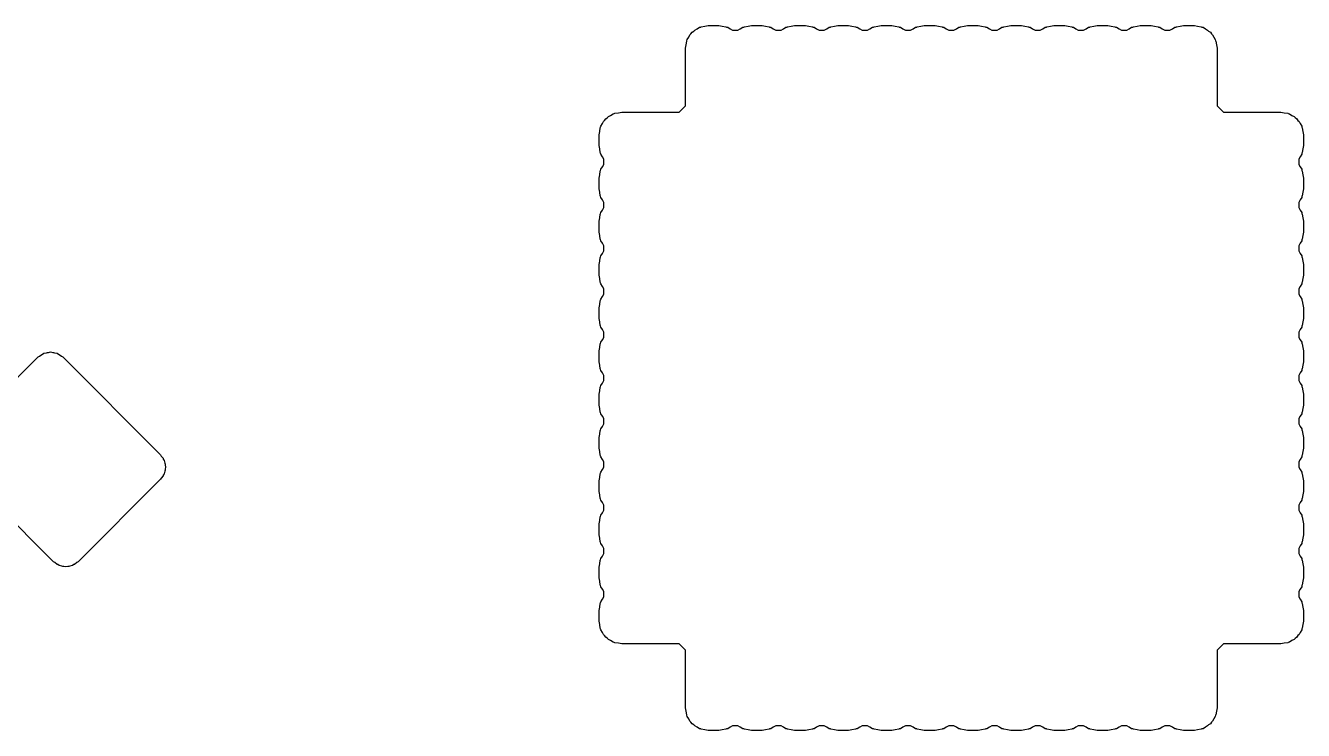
# Model space of a CAD drawing. Extents: x 6.25 to 8.53, y -5.55 to -4.05.
# Drawn here: x 7.495 to 8.077, y -4.954 to -4.633 of the extents above; entities that cross this region are included whole.
import ezdxf

# ---------------------------------------------------------------- set-up
doc = ezdxf.new("R2010")
doc.units = 0
doc.header["$MEASUREMENT"] = 0
doc.layers.add('BLACK', color=7, linetype='CONTINUOUS')

msp = doc.modelspace()

# ---------------------------------------------------------------- linework, layer by layer
at = {"layer": 'BLACK', "linetype": 'CONTINUOUS'}
for p, q in [((7.80288, -4.63374), (7.8031, -4.63363)), ((7.8031, -4.63363), (7.80476, -4.63337)), ((7.80476, -4.63337), (7.80627, -4.63307)), ((7.80627, -4.63307), (7.81119, -4.63307)), ((7.81119, -4.63307), (7.81271, -4.63337)), ((7.81271, -4.63337), (7.81437, -4.63363)), ((7.81437, -4.63363), (7.81458, -4.63374)), ((7.82257, -4.63374), (7.82278, -4.63363)), ((7.82278, -4.63363), (7.82444, -4.63337)), ((7.82444, -4.63337), (7.82596, -4.63307)), ((7.82596, -4.63307), (7.83088, -4.63307)), ((7.83088, -4.63307), (7.83239, -4.63337)), ((7.83239, -4.63337), (7.83405, -4.63363)), ((7.83405, -4.63363), (7.83427, -4.63374)), ((7.84225, -4.63374), (7.84247, -4.63363)), ((7.84247, -4.63363), (7.84413, -4.63337)), ((7.84413, -4.63337), (7.84564, -4.63307)), ((7.84564, -4.63307), (7.85056, -4.63307)), ((7.85056, -4.63307), (7.85208, -4.63337)), ((7.85208, -4.63337), (7.85374, -4.63363)), ((7.85374, -4.63363), (7.85395, -4.63374)), ((7.86194, -4.63374), (7.86215, -4.63363)), ((7.86215, -4.63363), (7.86381, -4.63337)), ((7.86381, -4.63337), (7.86533, -4.63307)), ((7.86533, -4.63307), (7.87025, -4.63307)), ((7.87025, -4.63307), (7.87176, -4.63337)), ((7.87176, -4.63337), (7.87342, -4.63363)), ((7.87342, -4.63363), (7.87364, -4.63374)), ((7.88162, -4.63374), (7.88184, -4.63363)), ((7.88184, -4.63363), (7.8835, -4.63337)), ((7.8835, -4.63337), (7.88501, -4.63307)), ((7.88501, -4.63307), (7.88993, -4.63307)), ((7.88993, -4.63307), (7.89145, -4.63337)), ((7.89145, -4.63337), (7.89311, -4.63363)), ((7.89311, -4.63363), (7.89332, -4.63374)), ((7.90131, -4.63374), (7.90152, -4.63363)), ((7.90152, -4.63363), (7.90318, -4.63337)), ((7.90318, -4.63337), (7.9047, -4.63307)), ((7.9047, -4.63307), (7.90962, -4.63307)), ((7.90962, -4.63307), (7.91113, -4.63337)), ((7.91113, -4.63337), (7.91279, -4.63363)), ((7.91279, -4.63363), (7.91301, -4.63374)), ((7.92099, -4.63374), (7.92121, -4.63363)), ((7.92121, -4.63363), (7.92287, -4.63337)), ((7.92287, -4.63337), (7.92438, -4.63307)), ((7.92438, -4.63307), (7.9293, -4.63307)), ((7.9293, -4.63307), (7.93082, -4.63337)), ((7.93082, -4.63337), (7.93248, -4.63363)), ((7.93248, -4.63363), (7.93269, -4.63374)), ((7.94068, -4.63374), (7.94089, -4.63363)), ((7.94089, -4.63363), (7.94255, -4.63337)), ((7.94255, -4.63337), (7.94407, -4.63307)), ((7.94407, -4.63307), (7.94899, -4.63307)), ((7.94899, -4.63307), (7.9505, -4.63337)), ((7.9505, -4.63337), (7.95216, -4.63363)), ((7.95216, -4.63363), (7.95238, -4.63374)), ((7.96036, -4.63374), (7.96058, -4.63363)), ((7.96058, -4.63363), (7.96224, -4.63337)), ((7.96224, -4.63337), (7.96375, -4.63307)), ((7.96375, -4.63307), (7.96867, -4.63307)), ((7.96867, -4.63307), (7.97019, -4.63337)), ((7.97019, -4.63337), (7.97185, -4.63363)), ((7.97185, -4.63363), (7.97206, -4.63374)), ((7.98005, -4.63374), (7.98026, -4.63363)), ((7.98026, -4.63363), (7.98192, -4.63337)), ((7.98192, -4.63337), (7.98344, -4.63307)), ((7.98344, -4.63307), (7.98836, -4.63307)), ((7.98836, -4.63307), (7.98987, -4.63337)), ((7.98987, -4.63337), (7.99153, -4.63363)), ((7.99153, -4.63363), (7.99175, -4.63374)), ((7.99973, -4.63374), (7.99995, -4.63363)), ((7.99995, -4.63363), (8.00161, -4.63337)), ((8.00161, -4.63337), (8.00312, -4.63307)), ((8.00312, -4.63307), (8.00804, -4.63307)), ((8.00804, -4.63307), (8.00956, -4.63337)), ((8.00956, -4.63337), (8.01122, -4.63363)), ((8.01122, -4.63363), (8.01143, -4.63374)), ((8.01942, -4.63374), (8.01963, -4.63363)), ((8.01963, -4.63363), (8.02129, -4.63337)), ((8.02129, -4.63337), (8.02281, -4.63307)), ((8.02281, -4.63307), (8.02773, -4.63307)), ((8.02773, -4.63307), (8.02924, -4.63337)), ((8.02924, -4.63337), (8.0309, -4.63363)), ((8.0309, -4.63363), (8.03112, -4.63374)), ((7.79661, -4.64001), (7.79672, -4.63945)), ((7.79672, -4.63945), (7.79746, -4.63834)), ((7.79746, -4.63834), (7.79796, -4.63736)), ((7.79796, -4.63736), (7.79843, -4.63689)), ((7.79843, -4.63689), (7.79896, -4.63609)), ((7.79896, -4.63609), (7.79976, -4.63556)), ((7.79976, -4.63556), (7.80023, -4.63509)), ((7.80023, -4.63509), (7.80121, -4.63459)), ((7.80121, -4.63459), (7.80232, -4.63385)), ((7.80232, -4.63385), (7.80288, -4.63374)), ((7.81458, -4.63374), (7.81515, -4.63385)), ((7.81515, -4.63385), (7.81625, -4.63459)), ((7.81625, -4.63459), (7.81739, -4.63517)), ((7.81739, -4.63517), (7.81976, -4.63517)), ((7.81976, -4.63517), (7.8209, -4.63459)), ((7.8209, -4.63459), (7.822, -4.63385)), ((7.822, -4.63385), (7.82257, -4.63374)), ((7.83427, -4.63374), (7.83483, -4.63385)), ((7.83483, -4.63385), (7.83594, -4.63459)), ((7.83594, -4.63459), (7.83708, -4.63517)), ((7.83708, -4.63517), (7.83944, -4.63517)), ((7.83944, -4.63517), (7.84058, -4.63459)), ((7.84058, -4.63459), (7.84169, -4.63385)), ((7.84169, -4.63385), (7.84225, -4.63374)), ((7.85395, -4.63374), (7.85452, -4.63385)), ((7.85452, -4.63385), (7.85562, -4.63459)), ((7.85562, -4.63459), (7.85676, -4.63517)), ((7.85676, -4.63517), (7.85913, -4.63517)), ((7.85913, -4.63517), (7.86027, -4.63459)), ((7.86027, -4.63459), (7.86137, -4.63385)), ((7.86137, -4.63385), (7.86194, -4.63374)), ((7.87364, -4.63374), (7.8742, -4.63385)), ((7.8742, -4.63385), (7.87531, -4.63459)), ((7.87531, -4.63459), (7.87645, -4.63517)), ((7.87645, -4.63517), (7.87881, -4.63517)), ((7.87881, -4.63517), (7.87995, -4.63459)), ((7.87995, -4.63459), (7.88106, -4.63385)), ((7.88106, -4.63385), (7.88162, -4.63374)), ((7.89332, -4.63374), (7.89389, -4.63385)), ((7.89389, -4.63385), (7.89499, -4.63459)), ((7.89499, -4.63459), (7.89613, -4.63517)), ((7.89613, -4.63517), (7.8985, -4.63517)), ((7.8985, -4.63517), (7.89964, -4.63459)), ((7.89964, -4.63459), (7.90074, -4.63385)), ((7.90074, -4.63385), (7.90131, -4.63374)), ((7.91301, -4.63374), (7.91357, -4.63385)), ((7.91357, -4.63385), (7.91468, -4.63459)), ((7.91468, -4.63459), (7.91582, -4.63517)), ((7.91582, -4.63517), (7.91818, -4.63517)), ((7.91818, -4.63517), (7.91932, -4.63459)), ((7.91932, -4.63459), (7.92043, -4.63385)), ((7.92043, -4.63385), (7.92099, -4.63374)), ((7.93269, -4.63374), (7.93326, -4.63385)), ((7.93326, -4.63385), (7.93436, -4.63459)), ((7.93436, -4.63459), (7.9355, -4.63517)), ((7.9355, -4.63517), (7.93787, -4.63517)), ((7.93787, -4.63517), (7.93901, -4.63459)), ((7.93901, -4.63459), (7.94011, -4.63385)), ((7.94011, -4.63385), (7.94068, -4.63374)), ((7.95238, -4.63374), (7.95294, -4.63385)), ((7.95294, -4.63385), (7.95405, -4.63459)), ((7.95405, -4.63459), (7.95519, -4.63517)), ((7.95519, -4.63517), (7.95755, -4.63517)), ((7.95755, -4.63517), (7.95869, -4.63459)), ((7.95869, -4.63459), (7.9598, -4.63385)), ((7.9598, -4.63385), (7.96036, -4.63374)), ((7.97206, -4.63374), (7.97263, -4.63385)), ((7.97263, -4.63385), (7.97373, -4.63459)), ((7.97373, -4.63459), (7.97487, -4.63517)), ((7.97487, -4.63517), (7.97724, -4.63517)), ((7.97724, -4.63517), (7.97838, -4.63459)), ((7.97838, -4.63459), (7.97948, -4.63385)), ((7.97948, -4.63385), (7.98005, -4.63374)), ((7.99175, -4.63374), (7.99231, -4.63385)), ((7.99231, -4.63385), (7.99342, -4.63459)), ((7.99342, -4.63459), (7.99456, -4.63517)), ((7.99456, -4.63517), (7.99692, -4.63517)), ((7.99692, -4.63517), (7.99806, -4.63459)), ((7.99806, -4.63459), (7.99917, -4.63385)), ((7.99917, -4.63385), (7.99973, -4.63374)), ((8.01143, -4.63374), (8.012, -4.63385)), ((8.012, -4.63385), (8.0131, -4.63459)), ((8.0131, -4.63459), (8.01424, -4.63517)), ((8.01424, -4.63517), (8.01661, -4.63517)), ((8.01661, -4.63517), (8.01775, -4.63459)), ((8.01775, -4.63459), (8.01885, -4.63385)), ((8.01885, -4.63385), (8.01942, -4.63374)), ((8.03112, -4.63374), (8.03168, -4.63385)), ((8.03168, -4.63385), (8.03279, -4.63459)), ((8.03279, -4.63459), (8.03377, -4.63509)), ((8.03377, -4.63509), (8.03424, -4.63556)), ((8.03424, -4.63556), (8.03504, -4.63609)), ((8.03504, -4.63609), (8.03557, -4.63689)), ((8.03557, -4.63689), (8.03604, -4.63736)), ((8.03604, -4.63736), (8.03654, -4.63834)), ((8.03654, -4.63834), (8.03728, -4.63945)), ((8.03728, -4.63945), (8.03739, -4.64001)), ((7.79594, -4.6434), (7.79624, -4.64189)), ((7.79594, -4.64379), (7.79594, -4.6434)), ((7.79594, -4.66955), (7.79594, -4.64379)), ((7.79594, -4.64379), (7.79594, -4.64379)), ((7.79624, -4.64189), (7.7965, -4.64023)), ((7.7965, -4.64023), (7.79661, -4.64001)), ((8.03739, -4.64001), (8.0375, -4.64023)), ((8.0375, -4.64023), (8.03776, -4.64189)), ((8.03776, -4.64189), (8.03806, -4.6434)), ((8.03806, -4.6434), (8.03806, -4.66955)), ((7.76086, -4.67446), (7.76184, -4.67396)), ((7.76184, -4.67396), (7.76295, -4.67322)), ((7.76295, -4.67322), (7.76351, -4.67311)), ((7.76351, -4.67311), (7.76373, -4.673)), ((7.76373, -4.673), (7.76539, -4.67274)), ((7.76539, -4.67274), (7.7669, -4.67244)), ((7.7669, -4.67244), (7.79305, -4.67244)), ((7.79305, -4.67244), (7.79594, -4.66955)), ((8.03806, -4.66955), (8.04095, -4.67244)), ((8.04095, -4.67244), (8.0671, -4.67244)), ((8.0671, -4.67244), (8.06861, -4.67274)), ((8.06861, -4.67274), (8.07027, -4.673)), ((8.07027, -4.673), (8.07049, -4.67311)), ((8.07049, -4.67311), (8.07105, -4.67322)), ((8.07105, -4.67322), (8.07216, -4.67396)), ((8.07216, -4.67396), (8.07314, -4.67446)), ((7.75687, -4.68126), (7.75713, -4.6796)), ((7.75713, -4.6796), (7.75724, -4.67938)), ((7.75724, -4.67938), (7.75735, -4.67882)), ((7.75735, -4.67882), (7.75809, -4.67771)), ((7.75809, -4.67771), (7.75859, -4.67673)), ((7.75859, -4.67673), (7.75906, -4.67626)), ((7.75906, -4.67626), (7.75959, -4.67546)), ((7.75959, -4.67546), (7.76039, -4.67493)), ((7.76039, -4.67493), (7.76086, -4.67446)), ((8.07314, -4.67446), (8.07361, -4.67493)), ((8.07361, -4.67493), (8.07441, -4.67546)), ((8.07441, -4.67546), (8.07494, -4.67626)), ((8.07494, -4.67626), (8.07541, -4.67673)), ((8.07541, -4.67673), (8.07591, -4.67771)), ((8.07591, -4.67771), (8.07665, -4.67882)), ((8.07665, -4.67882), (8.07676, -4.67938)), ((8.07676, -4.67938), (8.07687, -4.6796)), ((8.07687, -4.6796), (8.07713, -4.68126)), ((7.75657, -4.68277), (7.75687, -4.68126)), ((7.75657, -4.68769), (7.75657, -4.68277)), ((8.07713, -4.68126), (8.07743, -4.68277)), ((8.07743, -4.68277), (8.07743, -4.68769)), ((7.75687, -4.68921), (7.75657, -4.68769)), ((7.75713, -4.69087), (7.75687, -4.68921)), ((7.75724, -4.69108), (7.75713, -4.69087)), ((7.75735, -4.69165), (7.75724, -4.69108)), ((7.75809, -4.69275), (7.75735, -4.69165)), ((8.07665, -4.69165), (8.07591, -4.69275)), ((8.07676, -4.69108), (8.07665, -4.69165)), ((8.07687, -4.69087), (8.07676, -4.69108)), ((8.07713, -4.68921), (8.07687, -4.69087)), ((8.07743, -4.68769), (8.07713, -4.68921)), ((7.75735, -4.6985), (7.75809, -4.6974)), ((7.75867, -4.69389), (7.75809, -4.69275)), ((7.75809, -4.6974), (7.75867, -4.69626)), ((7.75867, -4.69626), (7.75867, -4.69389)), ((8.07591, -4.69275), (8.07533, -4.69389)), ((8.07533, -4.69389), (8.07533, -4.69626)), ((8.07533, -4.69626), (8.07591, -4.6974)), ((8.07591, -4.6974), (8.07665, -4.6985)), ((7.75657, -4.70246), (7.75687, -4.70094)), ((7.75657, -4.70738), (7.75657, -4.70246)), ((7.75687, -4.70094), (7.75713, -4.69928)), ((7.75713, -4.69928), (7.75724, -4.69907)), ((7.75724, -4.69907), (7.75735, -4.6985)), ((8.07665, -4.6985), (8.07676, -4.69907)), ((8.07676, -4.69907), (8.07687, -4.69928)), ((8.07687, -4.69928), (8.07713, -4.70094)), ((8.07713, -4.70094), (8.07743, -4.70246)), ((8.07743, -4.70246), (8.07743, -4.70738)), ((7.75687, -4.70889), (7.75657, -4.70738)), ((7.75713, -4.71055), (7.75687, -4.70889)), ((8.07713, -4.70889), (8.07687, -4.71055)), ((8.07743, -4.70738), (8.07713, -4.70889)), ((7.75724, -4.71077), (7.75713, -4.71055)), ((7.75735, -4.71133), (7.75724, -4.71077)), ((7.75809, -4.71244), (7.75735, -4.71133)), ((7.75867, -4.71358), (7.75809, -4.71244)), ((7.75867, -4.71594), (7.75867, -4.71358)), ((8.07591, -4.71244), (8.07533, -4.71358)), ((8.07533, -4.71358), (8.07533, -4.71594)), ((8.07665, -4.71133), (8.07591, -4.71244)), ((8.07676, -4.71077), (8.07665, -4.71133)), ((8.07687, -4.71055), (8.07676, -4.71077)), ((7.75657, -4.72214), (7.75687, -4.72063)), ((7.75687, -4.72063), (7.75713, -4.71897)), ((7.75713, -4.71897), (7.75724, -4.71875)), ((7.75724, -4.71875), (7.75735, -4.71819)), ((7.75735, -4.71819), (7.75809, -4.71708)), ((7.75809, -4.71708), (7.75867, -4.71594)), ((8.07533, -4.71594), (8.07591, -4.71708)), ((8.07591, -4.71708), (8.07665, -4.71819)), ((8.07665, -4.71819), (8.07676, -4.71875)), ((8.07676, -4.71875), (8.07687, -4.71897)), ((8.07687, -4.71897), (8.07713, -4.72063)), ((8.07713, -4.72063), (8.07743, -4.72214)), ((7.75657, -4.72706), (7.75657, -4.72214)), ((8.07743, -4.72214), (8.07743, -4.72706)), ((7.75687, -4.72858), (7.75657, -4.72706)), ((7.75713, -4.73024), (7.75687, -4.72858)), ((7.75724, -4.73045), (7.75713, -4.73024)), ((7.75735, -4.73102), (7.75724, -4.73045)), ((7.75809, -4.73212), (7.75735, -4.73102)), ((7.75867, -4.73326), (7.75809, -4.73212)), ((8.07591, -4.73212), (8.07533, -4.73326)), ((8.07665, -4.73102), (8.07591, -4.73212)), ((8.07676, -4.73045), (8.07665, -4.73102)), ((8.07687, -4.73024), (8.07676, -4.73045)), ((8.07713, -4.72858), (8.07687, -4.73024)), ((8.07743, -4.72706), (8.07713, -4.72858)), ((7.75713, -4.73865), (7.75724, -4.73844)), ((7.75724, -4.73844), (7.75735, -4.73787)), ((7.75735, -4.73787), (7.75809, -4.73677)), ((7.75809, -4.73677), (7.75867, -4.73563)), ((7.75867, -4.73563), (7.75867, -4.73326)), ((8.07533, -4.73326), (8.07533, -4.73563)), ((8.07533, -4.73563), (8.07591, -4.73677)), ((8.07591, -4.73677), (8.07665, -4.73787)), ((8.07665, -4.73787), (8.07676, -4.73844)), ((8.07676, -4.73844), (8.07687, -4.73865)), ((7.75657, -4.74183), (7.75687, -4.74031)), ((7.75657, -4.74675), (7.75657, -4.74183)), ((7.75687, -4.74031), (7.75713, -4.73865)), ((8.07687, -4.73865), (8.07713, -4.74031)), ((8.07713, -4.74031), (8.07743, -4.74183)), ((8.07743, -4.74183), (8.07743, -4.74675)), ((7.75687, -4.74826), (7.75657, -4.74675)), ((7.75713, -4.74992), (7.75687, -4.74826)), ((7.75724, -4.75014), (7.75713, -4.74992)), ((8.07687, -4.74992), (8.07676, -4.75014)), ((8.07713, -4.74826), (8.07687, -4.74992)), ((8.07743, -4.74675), (8.07713, -4.74826)), ((7.75735, -4.7507), (7.75724, -4.75014)), ((7.75809, -4.75181), (7.75735, -4.7507)), ((7.75867, -4.75295), (7.75809, -4.75181)), ((7.75809, -4.75645), (7.75867, -4.75531)), ((7.75867, -4.75531), (7.75867, -4.75295)), ((8.07591, -4.75181), (8.07533, -4.75295)), ((8.07533, -4.75295), (8.07533, -4.75531)), ((8.07533, -4.75531), (8.07591, -4.75645)), ((8.07665, -4.7507), (8.07591, -4.75181)), ((8.07676, -4.75014), (8.07665, -4.7507)), ((7.75657, -4.76151), (7.75687, -4.76)), ((7.75657, -4.76643), (7.75657, -4.76151)), ((7.75687, -4.76), (7.75713, -4.75834)), ((7.75713, -4.75834), (7.75724, -4.75812)), ((7.75724, -4.75812), (7.75735, -4.75756)), ((7.75735, -4.75756), (7.75809, -4.75645)), ((8.07591, -4.75645), (8.07665, -4.75756)), ((8.07665, -4.75756), (8.07676, -4.75812)), ((8.07676, -4.75812), (8.07687, -4.75834)), ((8.07687, -4.75834), (8.07713, -4.76)), ((8.07713, -4.76), (8.07743, -4.76151)), ((8.07743, -4.76151), (8.07743, -4.76643)), ((7.75687, -4.76795), (7.75657, -4.76643)), ((8.07743, -4.76643), (8.07713, -4.76795)), ((7.75713, -4.76961), (7.75687, -4.76795)), ((7.75724, -4.76982), (7.75713, -4.76961)), ((7.75735, -4.77039), (7.75724, -4.76982)), ((7.75809, -4.77149), (7.75735, -4.77039)), ((7.75867, -4.77263), (7.75809, -4.77149)), ((7.75867, -4.775), (7.75867, -4.77263)), ((8.07591, -4.77149), (8.07533, -4.77263)), ((8.07533, -4.77263), (8.07533, -4.775)), ((8.07665, -4.77039), (8.07591, -4.77149)), ((8.07676, -4.76982), (8.07665, -4.77039)), ((8.07687, -4.76961), (8.07676, -4.76982)), ((8.07713, -4.76795), (8.07687, -4.76961)), ((7.75687, -4.77968), (7.75713, -4.77802)), ((7.75713, -4.77802), (7.75724, -4.77781)), ((7.75724, -4.77781), (7.75735, -4.77724)), ((7.75735, -4.77724), (7.75809, -4.77614)), ((7.75809, -4.77614), (7.75867, -4.775)), ((8.07533, -4.775), (8.07591, -4.77614)), ((8.07591, -4.77614), (8.07665, -4.77724)), ((8.07665, -4.77724), (8.07676, -4.77781)), ((8.07676, -4.77781), (8.07687, -4.77802)), ((8.07687, -4.77802), (8.07713, -4.77968)), ((7.46353, -4.82152), (7.50112, -4.78394)), ((7.50112, -4.78394), (7.50165, -4.78358)), ((7.50165, -4.78358), (7.50268, -4.78279)), ((7.50268, -4.78279), (7.50302, -4.78267)), ((7.50302, -4.78267), (7.50367, -4.78223)), ((7.50367, -4.78223), (7.50488, -4.78199)), ((7.50488, -4.78199), (7.50533, -4.78183)), ((7.50533, -4.78183), (7.50571, -4.78183)), ((7.50571, -4.78183), (7.50669, -4.78163)), ((7.50669, -4.78163), (7.50766, -4.78183)), ((7.50766, -4.78183), (7.50804, -4.78183)), ((7.50804, -4.78183), (7.50849, -4.78199)), ((7.50849, -4.78199), (7.5097, -4.78223)), ((7.5097, -4.78223), (7.51035, -4.78267)), ((7.51035, -4.78267), (7.51069, -4.78279)), ((7.51069, -4.78279), (7.51172, -4.78358)), ((7.51172, -4.78358), (7.51225, -4.78394)), ((7.51225, -4.78394), (7.55679, -4.82848)), ((7.75657, -4.7812), (7.75687, -4.77968)), ((7.75657, -4.78612), (7.75657, -4.7812)), ((8.07713, -4.77968), (8.07743, -4.7812)), ((8.07743, -4.7812), (8.07743, -4.78612)), ((7.75687, -4.78763), (7.75657, -4.78612)), ((7.75713, -4.78929), (7.75687, -4.78763)), ((7.75724, -4.78951), (7.75713, -4.78929)), ((7.75735, -4.79007), (7.75724, -4.78951)), ((7.75809, -4.79118), (7.75735, -4.79007)), ((8.07665, -4.79007), (8.07591, -4.79118)), ((8.07676, -4.78951), (8.07665, -4.79007)), ((8.07687, -4.78929), (8.07676, -4.78951)), ((8.07713, -4.78763), (8.07687, -4.78929)), ((8.07743, -4.78612), (8.07713, -4.78763)), ((7.75735, -4.79693), (7.75809, -4.79582)), ((7.75867, -4.79232), (7.75809, -4.79118)), ((7.75809, -4.79582), (7.75867, -4.79468)), ((7.75867, -4.79468), (7.75867, -4.79232)), ((8.07591, -4.79118), (8.07533, -4.79232)), ((8.07533, -4.79232), (8.07533, -4.79468)), ((8.07533, -4.79468), (8.07591, -4.79582)), ((8.07591, -4.79582), (8.07665, -4.79693)), ((7.75657, -4.80088), (7.75687, -4.79937)), ((7.75657, -4.8058), (7.75657, -4.80088)), ((7.75687, -4.79937), (7.75713, -4.79771)), ((7.75713, -4.79771), (7.75724, -4.79749)), ((7.75724, -4.79749), (7.75735, -4.79693)), ((8.07665, -4.79693), (8.07676, -4.79749)), ((8.07676, -4.79749), (8.07687, -4.79771)), ((8.07687, -4.79771), (8.07713, -4.79937)), ((8.07713, -4.79937), (8.07743, -4.80088)), ((8.07743, -4.80088), (8.07743, -4.8058)), ((7.75687, -4.80732), (7.75657, -4.8058)), ((7.75713, -4.80898), (7.75687, -4.80732)), ((8.07713, -4.80732), (8.07687, -4.80898)), ((8.07743, -4.8058), (8.07713, -4.80732)), ((7.75724, -4.80919), (7.75713, -4.80898)), ((7.75735, -4.80976), (7.75724, -4.80919)), ((7.75809, -4.81086), (7.75735, -4.80976)), ((7.75867, -4.812), (7.75809, -4.81086)), ((7.75867, -4.81437), (7.75867, -4.812)), ((8.07591, -4.81086), (8.07533, -4.812)), ((8.07533, -4.812), (8.07533, -4.81437)), ((8.07665, -4.80976), (8.07591, -4.81086)), ((8.07676, -4.80919), (8.07665, -4.80976)), ((8.07687, -4.80898), (8.07676, -4.80919)), ((7.75657, -4.82057), (7.75687, -4.81905)), ((7.75687, -4.81905), (7.75713, -4.81739)), ((7.75713, -4.81739), (7.75724, -4.81718)), ((7.75724, -4.81718), (7.75735, -4.81661)), ((7.75735, -4.81661), (7.75809, -4.81551)), ((7.75809, -4.81551), (7.75867, -4.81437)), ((8.07533, -4.81437), (8.07591, -4.81551)), ((8.07591, -4.81551), (8.07665, -4.81661)), ((8.07665, -4.81661), (8.07676, -4.81718)), ((8.07676, -4.81718), (8.07687, -4.81739)), ((8.07687, -4.81739), (8.07713, -4.81905)), ((8.07713, -4.81905), (8.07743, -4.82057)), ((7.75657, -4.82549), (7.75657, -4.82057)), ((7.75687, -4.827), (7.75657, -4.82549)), ((8.07743, -4.82549), (8.07713, -4.827)), ((8.07743, -4.82057), (8.07743, -4.82549)), ((7.55679, -4.82848), (7.55715, -4.82902)), ((7.55715, -4.82902), (7.55794, -4.83004)), ((7.55794, -4.83004), (7.55806, -4.83038)), ((7.55806, -4.83038), (7.5585, -4.83103)), ((7.5585, -4.83103), (7.55874, -4.83224)), ((7.75713, -4.82866), (7.75687, -4.827)), ((7.75724, -4.82888), (7.75713, -4.82866)), ((7.75735, -4.82944), (7.75724, -4.82888)), ((7.75809, -4.83055), (7.75735, -4.82944)), ((7.75867, -4.83169), (7.75809, -4.83055)), ((8.07591, -4.83055), (8.07533, -4.83169)), ((8.07665, -4.82944), (8.07591, -4.83055)), ((8.07676, -4.82888), (8.07665, -4.82944)), ((8.07687, -4.82866), (8.07676, -4.82888)), ((8.07713, -4.827), (8.07687, -4.82866)), ((7.50808, -4.8772), (7.46353, -4.83266)), ((7.5585, -4.83706), (7.55806, -4.83771)), ((7.55874, -4.83586), (7.5585, -4.83706)), ((7.55874, -4.83224), (7.55891, -4.83269)), ((7.55891, -4.8354), (7.55874, -4.83586)), ((7.55891, -4.83269), (7.55891, -4.83307)), ((7.55891, -4.83307), (7.5591, -4.83405)), ((7.5591, -4.83405), (7.55891, -4.83502)), ((7.55891, -4.83502), (7.55891, -4.8354)), ((7.75687, -4.83874), (7.75713, -4.83708)), ((7.75713, -4.83708), (7.75724, -4.83686)), ((7.75724, -4.83686), (7.75735, -4.8363)), ((7.75735, -4.8363), (7.75809, -4.83519)), ((7.75809, -4.83519), (7.75867, -4.83405)), ((7.75867, -4.83405), (7.75867, -4.83169)), ((8.07533, -4.83169), (8.07533, -4.83405)), ((8.07533, -4.83405), (8.07591, -4.83519)), ((8.07591, -4.83519), (8.07665, -4.8363)), ((8.07665, -4.8363), (8.07676, -4.83686)), ((8.07676, -4.83686), (8.07687, -4.83708)), ((8.07687, -4.83708), (8.07713, -4.83874)), ((7.55679, -4.83962), (7.51921, -4.8772)), ((7.55715, -4.83908), (7.55679, -4.83962)), ((7.55794, -4.83805), (7.55715, -4.83908)), ((7.55806, -4.83771), (7.55794, -4.83805)), ((7.75657, -4.84025), (7.75687, -4.83874)), ((7.75657, -4.84517), (7.75657, -4.84025)), ((8.07713, -4.83874), (8.07743, -4.84025)), ((8.07743, -4.84025), (8.07743, -4.84517)), ((7.75687, -4.84669), (7.75657, -4.84517)), ((7.75713, -4.84835), (7.75687, -4.84669)), ((7.75724, -4.84856), (7.75713, -4.84835)), ((7.75735, -4.84913), (7.75724, -4.84856)), ((8.07676, -4.84856), (8.07665, -4.84913)), ((8.07687, -4.84835), (8.07676, -4.84856)), ((8.07713, -4.84669), (8.07687, -4.84835)), ((8.07743, -4.84517), (8.07713, -4.84669)), ((7.75809, -4.85023), (7.75735, -4.84913)), ((7.75735, -4.85598), (7.75809, -4.85488)), ((7.75867, -4.85137), (7.75809, -4.85023)), ((7.75809, -4.85488), (7.75867, -4.85374)), ((7.75867, -4.85374), (7.75867, -4.85137)), ((8.07591, -4.85023), (8.07533, -4.85137)), ((8.07533, -4.85137), (8.07533, -4.85374)), ((8.07533, -4.85374), (8.07591, -4.85488)), ((8.07665, -4.84913), (8.07591, -4.85023)), ((8.07591, -4.85488), (8.07665, -4.85598)), ((7.75657, -4.85994), (7.75687, -4.85842)), ((7.75657, -4.86486), (7.75657, -4.85994)), ((7.75687, -4.85842), (7.75713, -4.85676)), ((7.75713, -4.85676), (7.75724, -4.85655)), ((7.75724, -4.85655), (7.75735, -4.85598)), ((8.07665, -4.85598), (8.07676, -4.85655)), ((8.07676, -4.85655), (8.07687, -4.85676)), ((8.07687, -4.85676), (8.07713, -4.85842)), ((8.07713, -4.85842), (8.07743, -4.85994)), ((8.07743, -4.85994), (8.07743, -4.86486)), ((7.75687, -4.86637), (7.75657, -4.86486)), ((7.75713, -4.86803), (7.75687, -4.86637)), ((8.07713, -4.86637), (8.07687, -4.86803)), ((8.07743, -4.86486), (8.07713, -4.86637)), ((7.75724, -4.86825), (7.75713, -4.86803)), ((7.75735, -4.86881), (7.75724, -4.86825)), ((7.75809, -4.86992), (7.75735, -4.86881)), ((7.75867, -4.87106), (7.75809, -4.86992)), ((7.75867, -4.87342), (7.75867, -4.87106)), ((8.07591, -4.86992), (8.07533, -4.87106)), ((8.07533, -4.87106), (8.07533, -4.87342)), ((8.07665, -4.86881), (8.07591, -4.86992)), ((8.07676, -4.86825), (8.07665, -4.86881)), ((8.07687, -4.86803), (8.07676, -4.86825)), ((7.50861, -4.87756), (7.50808, -4.8772)), ((7.50964, -4.87835), (7.50861, -4.87756)), ((7.51868, -4.87756), (7.51765, -4.87835)), ((7.51921, -4.8772), (7.51868, -4.87756)), ((7.75657, -4.87962), (7.75687, -4.87811)), ((7.75687, -4.87811), (7.75713, -4.87645)), ((7.75713, -4.87645), (7.75724, -4.87623)), ((7.75724, -4.87623), (7.75735, -4.87567)), ((7.75735, -4.87567), (7.75809, -4.87456)), ((7.75809, -4.87456), (7.75867, -4.87342)), ((8.07533, -4.87342), (8.07591, -4.87456)), ((8.07591, -4.87456), (8.07665, -4.87567)), ((8.07665, -4.87567), (8.07676, -4.87623)), ((8.07676, -4.87623), (8.07687, -4.87645)), ((8.07687, -4.87645), (8.07713, -4.87811)), ((8.07713, -4.87811), (8.07743, -4.87962)), ((7.50998, -4.87847), (7.50964, -4.87835)), ((7.51063, -4.8789), (7.50998, -4.87847)), ((7.51184, -4.87914), (7.51063, -4.8789)), ((7.51229, -4.87931), (7.51184, -4.87914)), ((7.51267, -4.87931), (7.51229, -4.87931)), ((7.51364, -4.8795), (7.51267, -4.87931)), ((7.51462, -4.87931), (7.51364, -4.8795)), ((7.515, -4.87931), (7.51462, -4.87931)), ((7.51545, -4.87914), (7.515, -4.87931)), ((7.51666, -4.8789), (7.51545, -4.87914)), ((7.51731, -4.87847), (7.51666, -4.8789)), ((7.51765, -4.87835), (7.51731, -4.87847)), ((7.75657, -4.88454), (7.75657, -4.87962)), ((8.07743, -4.87962), (8.07743, -4.88454)), ((7.75687, -4.88606), (7.75657, -4.88454)), ((7.75713, -4.88772), (7.75687, -4.88606)), ((7.75724, -4.88793), (7.75713, -4.88772)), ((7.75735, -4.8885), (7.75724, -4.88793)), ((7.75809, -4.8896), (7.75735, -4.8885)), ((7.75867, -4.89074), (7.75809, -4.8896)), ((8.07591, -4.8896), (8.07533, -4.89074)), ((8.07665, -4.8885), (8.07591, -4.8896)), ((8.07676, -4.88793), (8.07665, -4.8885)), ((8.07687, -4.88772), (8.07676, -4.88793)), ((8.07713, -4.88606), (8.07687, -4.88772)), ((8.07743, -4.88454), (8.07713, -4.88606)), ((7.75724, -4.89592), (7.75735, -4.89535)), ((7.75735, -4.89535), (7.75809, -4.89425)), ((7.75809, -4.89425), (7.75867, -4.89311)), ((7.75867, -4.89311), (7.75867, -4.89074)), ((8.07533, -4.89074), (8.07533, -4.89311)), ((8.07533, -4.89311), (8.07591, -4.89425)), ((8.07591, -4.89425), (8.07665, -4.89535)), ((8.07665, -4.89535), (8.07676, -4.89592)), ((7.75657, -4.89931), (7.75687, -4.89779)), ((7.75657, -4.90423), (7.75657, -4.89931)), ((7.75687, -4.89779), (7.75713, -4.89613)), ((7.75713, -4.89613), (7.75724, -4.89592)), ((8.07676, -4.89592), (8.07687, -4.89613)), ((8.07687, -4.89613), (8.07713, -4.89779)), ((8.07713, -4.89779), (8.07743, -4.89931)), ((8.07743, -4.89931), (8.07743, -4.90423)), ((7.75687, -4.90574), (7.75657, -4.90423)), ((7.75713, -4.9074), (7.75687, -4.90574)), ((8.07713, -4.90574), (8.07687, -4.9074)), ((8.07743, -4.90423), (8.07713, -4.90574)), ((7.75724, -4.90762), (7.75713, -4.9074)), ((7.75735, -4.90818), (7.75724, -4.90762)), ((7.75809, -4.90929), (7.75735, -4.90818)), ((7.75859, -4.91027), (7.75809, -4.90929)), ((7.75906, -4.91074), (7.75859, -4.91027)), ((7.75959, -4.91154), (7.75906, -4.91074)), ((7.76039, -4.91207), (7.75959, -4.91154)), ((7.76086, -4.91254), (7.76039, -4.91207)), ((7.76184, -4.91304), (7.76086, -4.91254)), ((7.76295, -4.91378), (7.76184, -4.91304)), ((8.07216, -4.91304), (8.07105, -4.91378)), ((8.07314, -4.91254), (8.07216, -4.91304)), ((8.07361, -4.91207), (8.07314, -4.91254)), ((8.07441, -4.91154), (8.07361, -4.91207)), ((8.07494, -4.91074), (8.07441, -4.91154)), ((8.07541, -4.91027), (8.07494, -4.91074)), ((8.07591, -4.90929), (8.07541, -4.91027)), ((8.07665, -4.90818), (8.07591, -4.90929)), ((8.07676, -4.90762), (8.07665, -4.90818)), ((8.07687, -4.9074), (8.07676, -4.90762)), ((7.76351, -4.91389), (7.76295, -4.91378)), ((7.76373, -4.914), (7.76351, -4.91389)), ((7.76539, -4.91426), (7.76373, -4.914)), ((7.7669, -4.91456), (7.76539, -4.91426)), ((7.79305, -4.91456), (7.7669, -4.91456)), ((7.79594, -4.91745), (7.79305, -4.91456)), ((7.79594, -4.9436), (7.79594, -4.91745)), ((8.04095, -4.91456), (8.03806, -4.91745)), ((8.03806, -4.91745), (8.03806, -4.9436)), ((8.0671, -4.91456), (8.04095, -4.91456)), ((8.06861, -4.91426), (8.0671, -4.91456)), ((8.07027, -4.914), (8.06861, -4.91426)), ((8.07049, -4.91389), (8.07027, -4.914)), ((8.07105, -4.91378), (8.07049, -4.91389)), ((7.79624, -4.94511), (7.79594, -4.9436)), ((7.7965, -4.94677), (7.79624, -4.94511)), ((7.79661, -4.94699), (7.7965, -4.94677)), ((7.79672, -4.94755), (7.79661, -4.94699)), ((7.79746, -4.94866), (7.79672, -4.94755)), ((8.03728, -4.94755), (8.03654, -4.94866)), ((8.03739, -4.94699), (8.03728, -4.94755)), ((8.0375, -4.94677), (8.03739, -4.94699)), ((8.03776, -4.94511), (8.0375, -4.94677)), ((8.03806, -4.9436), (8.03776, -4.94511)), ((7.79796, -4.94964), (7.79746, -4.94866)), ((7.79843, -4.95011), (7.79796, -4.94964)), ((7.79896, -4.95091), (7.79843, -4.95011)), ((7.79976, -4.95144), (7.79896, -4.95091)), ((7.80023, -4.95191), (7.79976, -4.95144)), ((7.80121, -4.95241), (7.80023, -4.95191)), ((7.80232, -4.95315), (7.80121, -4.95241)), ((7.80288, -4.95326), (7.80232, -4.95315)), ((7.8031, -4.95337), (7.80288, -4.95326)), ((7.80476, -4.95363), (7.8031, -4.95337)), ((7.80627, -4.95393), (7.80476, -4.95363)), ((7.81271, -4.95363), (7.81119, -4.95393)), ((7.81437, -4.95337), (7.81271, -4.95363)), ((7.81458, -4.95326), (7.81437, -4.95337)), ((7.81515, -4.95315), (7.81458, -4.95326)), ((7.81625, -4.95241), (7.81515, -4.95315)), ((7.81739, -4.95183), (7.81625, -4.95241)), ((7.81976, -4.95183), (7.81739, -4.95183)), ((7.8209, -4.95241), (7.81976, -4.95183)), ((7.822, -4.95315), (7.8209, -4.95241)), ((7.82257, -4.95326), (7.822, -4.95315)), ((7.82278, -4.95337), (7.82257, -4.95326)), ((7.82444, -4.95363), (7.82278, -4.95337)), ((7.82596, -4.95393), (7.82444, -4.95363)), ((7.83239, -4.95363), (7.83088, -4.95393)), ((7.83405, -4.95337), (7.83239, -4.95363)), ((7.83427, -4.95326), (7.83405, -4.95337)), ((7.83483, -4.95315), (7.83427, -4.95326)), ((7.83594, -4.95241), (7.83483, -4.95315)), ((7.83708, -4.95183), (7.83594, -4.95241)), ((7.83944, -4.95183), (7.83708, -4.95183)), ((7.84058, -4.95241), (7.83944, -4.95183)), ((7.84169, -4.95315), (7.84058, -4.95241)), ((7.84225, -4.95326), (7.84169, -4.95315)), ((7.84247, -4.95337), (7.84225, -4.95326)), ((7.84413, -4.95363), (7.84247, -4.95337)), ((7.84564, -4.95393), (7.84413, -4.95363)), ((7.85208, -4.95363), (7.85056, -4.95393)), ((7.85374, -4.95337), (7.85208, -4.95363)), ((7.85395, -4.95326), (7.85374, -4.95337)), ((7.85452, -4.95315), (7.85395, -4.95326)), ((7.85562, -4.95241), (7.85452, -4.95315)), ((7.85676, -4.95183), (7.85562, -4.95241)), ((7.85913, -4.95183), (7.85676, -4.95183)), ((7.86027, -4.95241), (7.85913, -4.95183)), ((7.86137, -4.95315), (7.86027, -4.95241)), ((7.86194, -4.95326), (7.86137, -4.95315)), ((7.86215, -4.95337), (7.86194, -4.95326)), ((7.86381, -4.95363), (7.86215, -4.95337)), ((7.86533, -4.95393), (7.86381, -4.95363)), ((7.87176, -4.95363), (7.87025, -4.95393)), ((7.87342, -4.95337), (7.87176, -4.95363)), ((7.87364, -4.95326), (7.87342, -4.95337)), ((7.8742, -4.95315), (7.87364, -4.95326)), ((7.87531, -4.95241), (7.8742, -4.95315)), ((7.87645, -4.95183), (7.87531, -4.95241)), ((7.87881, -4.95183), (7.87645, -4.95183)), ((7.87995, -4.95241), (7.87881, -4.95183)), ((7.88106, -4.95315), (7.87995, -4.95241)), ((7.88162, -4.95326), (7.88106, -4.95315)), ((7.88184, -4.95337), (7.88162, -4.95326)), ((7.8835, -4.95363), (7.88184, -4.95337)), ((7.88501, -4.95393), (7.8835, -4.95363)), ((7.89145, -4.95363), (7.88993, -4.95393)), ((7.89311, -4.95337), (7.89145, -4.95363)), ((7.89332, -4.95326), (7.89311, -4.95337)), ((7.89389, -4.95315), (7.89332, -4.95326)), ((7.89499, -4.95241), (7.89389, -4.95315)), ((7.89613, -4.95183), (7.89499, -4.95241)), ((7.8985, -4.95183), (7.89613, -4.95183)), ((7.89964, -4.95241), (7.8985, -4.95183)), ((7.90074, -4.95315), (7.89964, -4.95241)), ((7.90131, -4.95326), (7.90074, -4.95315)), ((7.90152, -4.95337), (7.90131, -4.95326)), ((7.90318, -4.95363), (7.90152, -4.95337)), ((7.9047, -4.95393), (7.90318, -4.95363)), ((7.91113, -4.95363), (7.90962, -4.95393)), ((7.91279, -4.95337), (7.91113, -4.95363)), ((7.91301, -4.95326), (7.91279, -4.95337)), ((7.91357, -4.95315), (7.91301, -4.95326)), ((7.91468, -4.95241), (7.91357, -4.95315)), ((7.91582, -4.95183), (7.91468, -4.95241)), ((7.91818, -4.95183), (7.91582, -4.95183)), ((7.91932, -4.95241), (7.91818, -4.95183)), ((7.92043, -4.95315), (7.91932, -4.95241)), ((7.92099, -4.95326), (7.92043, -4.95315)), ((7.92121, -4.95337), (7.92099, -4.95326)), ((7.92287, -4.95363), (7.92121, -4.95337)), ((7.92438, -4.95393), (7.92287, -4.95363)), ((7.93082, -4.95363), (7.9293, -4.95393)), ((7.93248, -4.95337), (7.93082, -4.95363)), ((7.93269, -4.95326), (7.93248, -4.95337)), ((7.93326, -4.95315), (7.93269, -4.95326)), ((7.93436, -4.95241), (7.93326, -4.95315)), ((7.9355, -4.95183), (7.93436, -4.95241)), ((7.93787, -4.95183), (7.9355, -4.95183)), ((7.93901, -4.95241), (7.93787, -4.95183)), ((7.94011, -4.95315), (7.93901, -4.95241)), ((7.94068, -4.95326), (7.94011, -4.95315)), ((7.94089, -4.95337), (7.94068, -4.95326)), ((7.94255, -4.95363), (7.94089, -4.95337)), ((7.94407, -4.95393), (7.94255, -4.95363)), ((7.9505, -4.95363), (7.94899, -4.95393)), ((7.95216, -4.95337), (7.9505, -4.95363)), ((7.95238, -4.95326), (7.95216, -4.95337)), ((7.95294, -4.95315), (7.95238, -4.95326)), ((7.95405, -4.95241), (7.95294, -4.95315)), ((7.95519, -4.95183), (7.95405, -4.95241)), ((7.95755, -4.95183), (7.95519, -4.95183)), ((7.95869, -4.95241), (7.95755, -4.95183)), ((7.9598, -4.95315), (7.95869, -4.95241)), ((7.96036, -4.95326), (7.9598, -4.95315)), ((7.96058, -4.95337), (7.96036, -4.95326)), ((7.96224, -4.95363), (7.96058, -4.95337)), ((7.96375, -4.95393), (7.96224, -4.95363)), ((7.97019, -4.95363), (7.96867, -4.95393)), ((7.97185, -4.95337), (7.97019, -4.95363)), ((7.97206, -4.95326), (7.97185, -4.95337)), ((7.97263, -4.95315), (7.97206, -4.95326)), ((7.97373, -4.95241), (7.97263, -4.95315)), ((7.97487, -4.95183), (7.97373, -4.95241)), ((7.97724, -4.95183), (7.97487, -4.95183)), ((7.97838, -4.95241), (7.97724, -4.95183)), ((7.97948, -4.95315), (7.97838, -4.95241)), ((7.98005, -4.95326), (7.97948, -4.95315)), ((7.98026, -4.95337), (7.98005, -4.95326)), ((7.98192, -4.95363), (7.98026, -4.95337)), ((7.98344, -4.95393), (7.98192, -4.95363)), ((7.98987, -4.95363), (7.98836, -4.95393)), ((7.99153, -4.95337), (7.98987, -4.95363)), ((7.99175, -4.95326), (7.99153, -4.95337)), ((7.99231, -4.95315), (7.99175, -4.95326)), ((7.99342, -4.95241), (7.99231, -4.95315)), ((7.99456, -4.95183), (7.99342, -4.95241)), ((7.99692, -4.95183), (7.99456, -4.95183)), ((7.99806, -4.95241), (7.99692, -4.95183)), ((7.99917, -4.95315), (7.99806, -4.95241)), ((7.99973, -4.95326), (7.99917, -4.95315)), ((7.99995, -4.95337), (7.99973, -4.95326)), ((8.00161, -4.95363), (7.99995, -4.95337)), ((8.00312, -4.95393), (8.00161, -4.95363)), ((8.00956, -4.95363), (8.00804, -4.95393)), ((8.01122, -4.95337), (8.00956, -4.95363)), ((8.01143, -4.95326), (8.01122, -4.95337)), ((8.012, -4.95315), (8.01143, -4.95326)), ((8.0131, -4.95241), (8.012, -4.95315)), ((8.01424, -4.95183), (8.0131, -4.95241)), ((8.01661, -4.95183), (8.01424, -4.95183)), ((8.01775, -4.95241), (8.01661, -4.95183)), ((8.01885, -4.95315), (8.01775, -4.95241)), ((8.01942, -4.95326), (8.01885, -4.95315)), ((8.01963, -4.95337), (8.01942, -4.95326)), ((8.02129, -4.95363), (8.01963, -4.95337)), ((8.02281, -4.95393), (8.02129, -4.95363)), ((8.02924, -4.95363), (8.02773, -4.95393)), ((8.0309, -4.95337), (8.02924, -4.95363)), ((8.03112, -4.95326), (8.0309, -4.95337)), ((8.03168, -4.95315), (8.03112, -4.95326)), ((8.03279, -4.95241), (8.03168, -4.95315)), ((8.03377, -4.95191), (8.03279, -4.95241)), ((8.03424, -4.95144), (8.03377, -4.95191)), ((8.03504, -4.95091), (8.03424, -4.95144)), ((8.03557, -4.95011), (8.03504, -4.95091)), ((8.03604, -4.94964), (8.03557, -4.95011)), ((8.03654, -4.94866), (8.03604, -4.94964)), ((7.81119, -4.95393), (7.80627, -4.95393)), ((7.83088, -4.95393), (7.82596, -4.95393)), ((7.85056, -4.95393), (7.84564, -4.95393)), ((7.87025, -4.95393), (7.86533, -4.95393)), ((7.88993, -4.95393), (7.88501, -4.95393)), ((7.90962, -4.95393), (7.9047, -4.95393)), ((7.9293, -4.95393), (7.92438, -4.95393)), ((7.94899, -4.95393), (7.94407, -4.95393)), ((7.96867, -4.95393), (7.96375, -4.95393)), ((7.98836, -4.95393), (7.98344, -4.95393)), ((8.00804, -4.95393), (8.00312, -4.95393)), ((8.02773, -4.95393), (8.02281, -4.95393))]:
    msp.add_line(p, q, dxfattribs=at)

doc.saveas('drawing.dxf')
